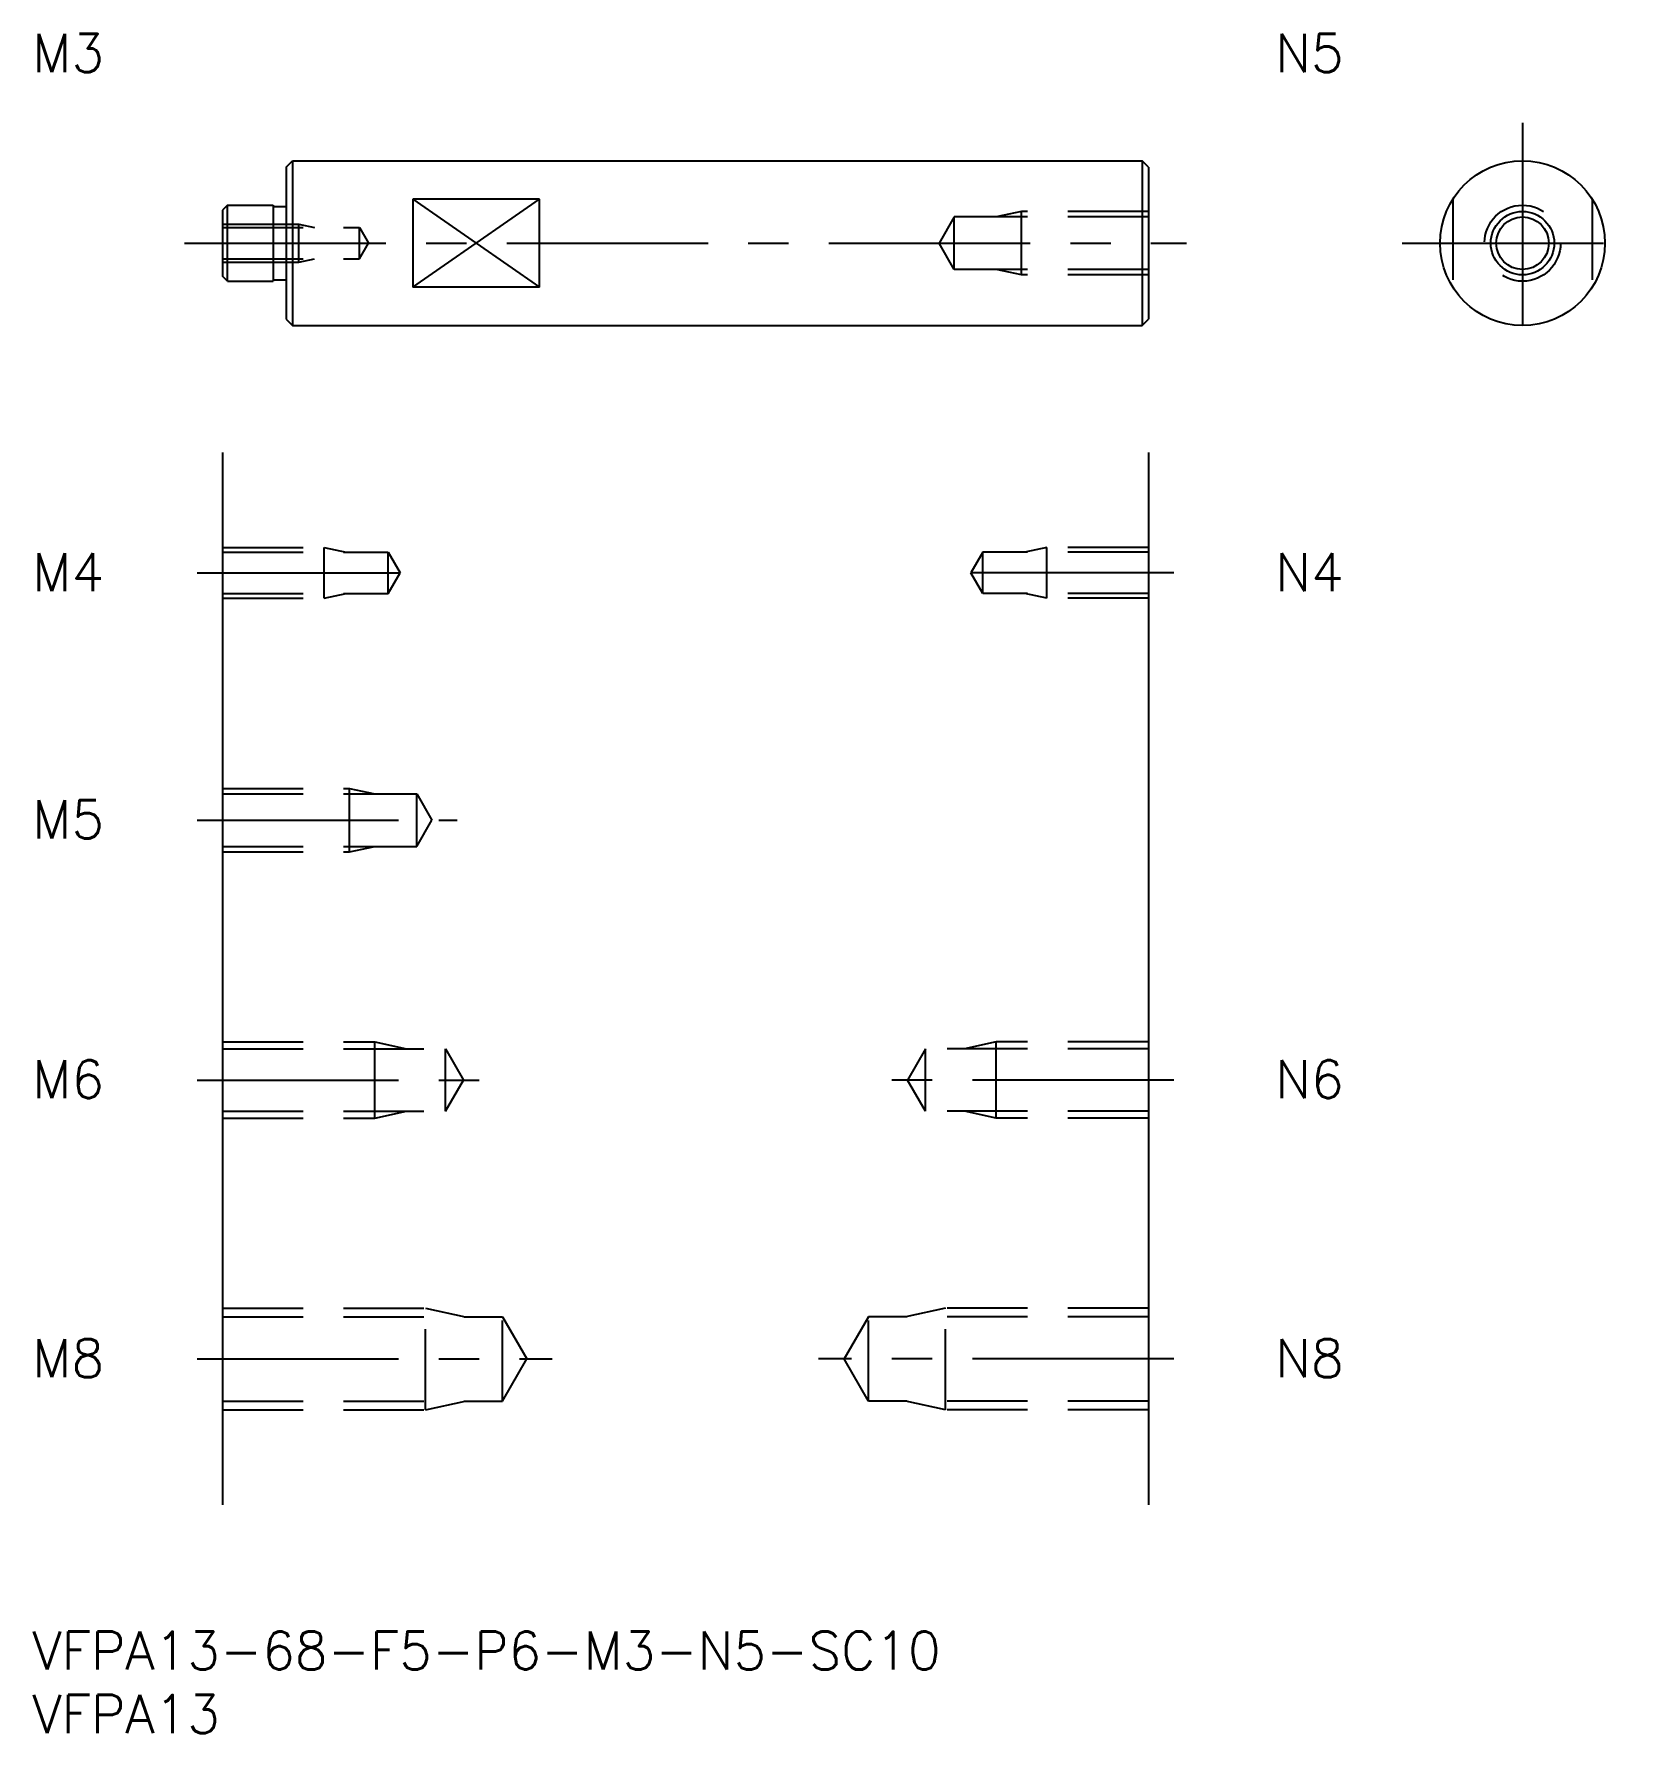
# Model space of a CAD drawing. Extents: x 0 to 127, y -8 to 126.
import ezdxf

# ---------------------------------------------------------------- set-up
doc = ezdxf.new("R2010")
doc.units = 0
doc.header["$LTSCALE"] = 0.5
doc.linetypes.add('CENTER', pattern=[50.8, 31.75, -6.35, 6.35, -6.35])
doc.linetypes.add('DASHED', pattern=[19.05, 12.7, -6.35])
for name, color, linetype in [('MSM_CENTER', 1, 'CENTER'), ('MSM_CONTINUOUS', 7, 'CONTINUOUS'), ('MSM_DASHED', 4, 'DASHED'), ('MSM_NARROW', 5, 'CONTINUOUS'), ('MSM_PART_NUMBER', 7, 'CONTINUOUS')]:
    doc.layers.add(name, color=color, linetype=linetype)
doc.styles.get("Standard").update_dxf_attribs({"font": 'txt.shx', "height": 3, "bigfont": 'bigfont.shx'})

# ---------------------------------------------------------------- blocks, each defined once
blk = doc.blocks.new('*U4')
at = {"layer": 'MSM_PART_NUMBER'}
blk.add_text('VFPA13-68-F5-P6-M3-N5-SC10', height=3, dxfattribs=at).set_placement((0, -3))
blk = doc.blocks.new('*U5')
at = {"layer": 'MSM_PART_NUMBER'}
blk.add_text('VFPA13', height=3, dxfattribs=at).set_placement((0, -8))
blk = doc.blocks.new('*U6')
at = {"layer": 'MSM_PART_NUMBER'}
blk.add_text('M8', height=3, dxfattribs=at).set_placement((0, 20.06))
blk = doc.blocks.new('*U7')
at = {"layer": 'MSM_PART_NUMBER'}
blk.add_text('M6', height=3, dxfattribs=at).set_placement((0, 42.06))
blk = doc.blocks.new('*U8')
at = {"layer": 'MSM_PART_NUMBER'}
blk.add_text('M5', height=3, dxfattribs=at).set_placement((0, 62.56))
blk = doc.blocks.new('*U9')
at = {"layer": 'MSM_PART_NUMBER'}
blk.add_text('M4', height=3, dxfattribs=at).set_placement((0, 82.06))
blk = doc.blocks.new('*U10')
at = {"layer": 'MSM_PART_NUMBER'}
blk.add_text('M3', height=3, dxfattribs=at).set_placement((0, 123))
blk = doc.blocks.new('*U11')
at = {"layer": 'MSM_PART_NUMBER'}
blk.add_text('N8', height=3, dxfattribs=at).set_placement((98, 20.06))
blk = doc.blocks.new('*U12')
at = {"layer": 'MSM_PART_NUMBER'}
blk.add_text('N6', height=3, dxfattribs=at).set_placement((98, 42.06))
blk = doc.blocks.new('*U13')
at = {"layer": 'MSM_PART_NUMBER'}
blk.add_text('N4', height=3, dxfattribs=at).set_placement((98, 82.06))
blk = doc.blocks.new('*U14')
at = {"layer": 'MSM_PART_NUMBER'}
blk.add_text('N5', height=3, dxfattribs=at).set_placement((98, 123))

msp = doc.modelspace()

# ---------------------------------------------------------------- linework, layer by layer
at = {"layer": 'MSM_CENTER'}
for p, q in [((117.5, 119), (117.5, 100)), ((12, 109.5), (91, 109.5)), ((108, 109.5), (127, 109.5)), ((13, 83.5), (31, 83.5)), ((90, 83.5), (72, 83.5)), ((13, 64), (33.5, 64)), ((13, 43.5), (36, 43.5)), ((90, 43.5), (67, 43.5)), ((13, 21.5), (41, 21.5)), ((90, 21.5), (62, 21.5))]:
    msp.add_line(p, q, dxfattribs=at)
at = {"layer": 'MSM_CONTINUOUS'}
for p, q in [((20, 115.5), (20.5, 116)), ((20, 115.5), (20, 103.5)), ((20.5, 116), (87.5, 116)), ((20.5, 116), (20.5, 103)), ((88, 115.5), (87.5, 116)), ((87.5, 116), (87.5, 103)), ((88, 115.5), (88, 103.5)), ((40, 112.96), (30, 112.96)), ((30, 112.96), (30, 106.04)), ((40, 106.04), (40, 112.96)), ((15.4, 112.5), (15, 112.1)), ((15, 112.1), (15, 106.9)), ((15.4, 112.5), (19, 112.5)), ((15.4, 106.5), (15.4, 112.5)), ((19, 112.5), (19, 106.5)), ((19, 112.4), (20, 112.4)), ((15.4, 106.5), (15, 106.9)), ((15.4, 106.5), (19, 106.5)), ((19, 106.6), (20, 106.6)), ((40, 106.04), (30, 106.04)), ((20, 103.5), (20.5, 103)), ((87.5, 103), (88, 103.5)), ((20.5, 103), (87.5, 103)), ((15, 93), (15, 10)), ((88, 93), (88, 10))]:
    msp.add_line(p, q, dxfattribs=at)
for radius in [6.5, 2.07]:
    msp.add_circle((117.5, 109.5), radius, dxfattribs=at)
at = {"layer": 'MSM_DASHED'}
for p, q in [((112, 112.96), (112, 106.04)), ((123, 112.96), (123, 106.04)), ((72.69, 111.57), (71.5, 109.5)), ((88, 111.57), (72.69, 111.57)), ((72.69, 107.43), (72.69, 111.57)), ((78, 112), (76, 111.57)), ((88, 112), (78, 112)), ((78, 107), (78, 112)), ((15, 111), (21, 111)), ((15, 110.73), (25.79, 110.73)), ((21, 111), (22.25, 110.73)), ((21, 108), (21, 111)), ((25.79, 108.27), (25.79, 110.73)), ((25.79, 110.73), (26.5, 109.5)), ((25.79, 108.27), (26.5, 109.5)), ((72.69, 107.43), (71.5, 109.5)), ((15, 108.27), (25.79, 108.27)), ((15, 108), (21, 108)), ((21, 108), (22.25, 108.27)), ((88, 107.43), (72.69, 107.43)), ((78, 107), (76, 107.43)), ((88, 107), (78, 107)), ((15, 85.5), (23, 85.5)), ((15, 85.12), (28.06, 85.12)), ((23, 81.5), (23, 85.5)), ((23, 85.5), (24.75, 85.12)), ((28.06, 81.88), (28.06, 85.12)), ((28.06, 85.12), (29, 83.5)), ((74.94, 85.12), (74, 83.5)), ((88, 85.12), (74.94, 85.12)), ((74.94, 81.88), (74.94, 85.12)), ((80, 85.5), (78.25, 85.12)), ((88, 85.5), (80, 85.5)), ((80, 81.5), (80, 85.5)), ((28.06, 81.88), (29, 83.5)), ((74.94, 81.88), (74, 83.5)), ((15, 81.88), (28.06, 81.88)), ((23, 81.5), (24.75, 81.88)), ((88, 81.88), (74.94, 81.88)), ((80, 81.5), (78.25, 81.88)), ((15, 81.5), (23, 81.5)), ((88, 81.5), (80, 81.5)), ((15, 66.5), (25, 66.5)), ((15, 66.07), (30.31, 66.07)), ((25, 61.5), (25, 66.5)), ((25, 66.5), (27, 66.07)), ((30.31, 61.93), (30.31, 66.07)), ((30.31, 66.07), (31.5, 64)), ((30.31, 61.93), (31.5, 64)), ((15, 61.93), (30.31, 61.93)), ((25, 61.5), (27, 61.93)), ((15, 61.5), (25, 61.5)), ((15, 46.5), (27, 46.5)), ((15, 45.96), (32.58, 45.96)), ((27, 40.5), (27, 46.5)), ((27, 46.5), (29.5, 45.96)), ((32.58, 41.04), (32.58, 45.96)), ((32.58, 45.96), (34, 43.5)), ((70.42, 45.96), (69, 43.5)), ((88, 45.96), (70.42, 45.96)), ((70.42, 41.04), (70.42, 45.96)), ((76, 46.5), (73.5, 45.96)), ((88, 46.5), (76, 46.5)), ((76, 40.5), (76, 46.5)), ((32.58, 41.04), (34, 43.5)), ((70.42, 41.04), (69, 43.5)), ((15, 41.04), (32.58, 41.04)), ((15, 40.5), (27, 40.5)), ((27, 40.5), (29.5, 41.04)), ((88, 41.04), (70.42, 41.04)), ((76, 40.5), (73.5, 41.04)), ((88, 40.5), (76, 40.5)), ((15, 25.5), (31, 25.5)), ((31, 17.5), (31, 25.5)), ((31, 25.5), (34.12, 24.82)), ((72, 25.5), (68.87, 24.82)), ((72, 17.5), (72, 25.5)), ((88, 25.5), (72, 25.5)), ((15, 24.82), (37.08, 24.82)), ((37.08, 18.18), (37.08, 24.82)), ((37.08, 24.82), (39, 21.5)), ((65.92, 24.82), (64, 21.5)), ((65.92, 18.18), (65.92, 24.82)), ((88, 24.82), (65.92, 24.82)), ((37.08, 18.18), (39, 21.5)), ((65.92, 18.18), (64, 21.5)), ((15, 18.18), (37.08, 18.18)), ((15, 17.5), (31, 17.5)), ((31, 17.5), (34.12, 18.18)), ((88, 18.18), (65.92, 18.18)), ((72, 17.5), (68.87, 18.18)), ((88, 17.5), (72, 17.5))]:
    msp.add_line(p, q, dxfattribs=at)
msp.add_circle((117.5, 109.5), 3, dxfattribs=at)
at = {"layer": 'MSM_NARROW'}
for p, q in [((30, 106.04), (40, 112.96)), ((30, 112.96), (40, 106.04))]:
    msp.add_line(p, q, dxfattribs=at)
msp.add_circle((117.5, 109.5), 2.5, dxfattribs=at)

# ---------------------------------------------------------------- block references
at = {"layer": 'MSM_CONTINUOUS'}
for name in ['*U10', '*U14', '*U9', '*U13', '*U8', '*U7', '*U12', '*U6', '*U11', '*U4', '*U5']:
    msp.add_blockref(name, (0, 0), dxfattribs=at)

doc.saveas('drawing.dxf')
